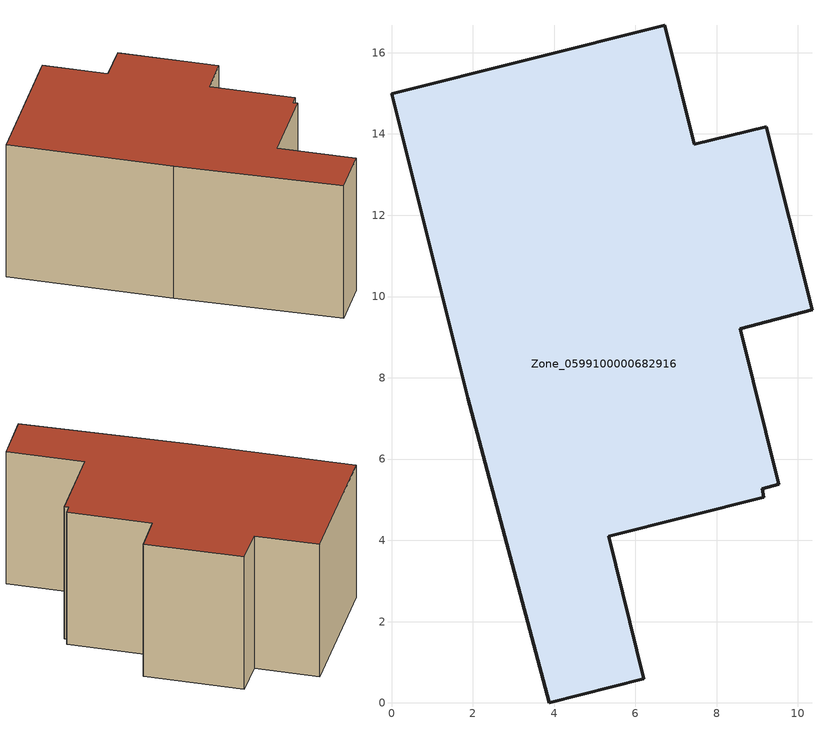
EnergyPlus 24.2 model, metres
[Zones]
Zone_0599100000682916
 floor ground (C_G): 9.16,5.06 5.34,4.1 6.21,0.59 3.88,0 1.87,7.51 0,14.99 6.72,16.68 7.45,13.74 9.22,14.17 10.35,9.67 8.58,9.2 9.53,5.38 9.12,5.26 z0
 wall outside (C_F): 10.35,9.67 9.22,14.17 7.45,13.74 6.72,16.68 0,14.99 1.87,7.51 3.88,0 6.21,0.59 5.34,4.1 9.16,5.06 9.12,5.26 9.53,5.38 8.58,9.2 10.35,9.67 z0:6.95
 roof outside (C_R): 5.34,4.1 9.16,5.06 9.12,5.26 9.53,5.38 8.58,9.2 10.35,9.67 9.22,14.17 7.45,13.74 6.72,16.68 0,14.99 1.87,7.51 3.88,0 6.21,0.59 z6.95
[BUILDING]
Pand.0599100000682916: North Axis=0; Terrain=City; Loads Convergence Tolerance Value=0.04; Temperature Convergence Tolerance Value=0.4; Solar Distribution=FullExterior; Maximum Number of Warmup Days=25; Minimum Number of Warmup Days=1
[Site:Location]
Rotterdam.The.Hague.AP_ZH_NLD Design_Conditions: Latitude=51.96; Longitude=4.45; Time Zone=1; Elevation=-4.5
[SITE:GROUNDTEMPERATURE:BUILDINGSURFACE]
18, 18, 18, 18, 18, 18, 18, 18, 18, 18, 18, 18
[MATERIAL] Thermal Absorptance=0.9; Solar Absorptance=0.7; Visible Absorptance=0.7
Name | Roughness | Thickness | Conductivity | Density | Specific Heat
G.TC.1946-1964 | MediumSmooth | 0.15 | 1 | 540 | 1210
F.TC.1946-1964 | Rough | 0.3 | 0.857143 | 1920 | 840
R.TC.1946-1964 | MediumRough | 0.2 | 0.235294 | 1500 | 1000
[CONSTRUCTION]
C_G: G.TC.1946-1964
C_F: F.TC.1946-1964
C_R: R.TC.1946-1964
[ZONE]
Zone_0599100000682916: Type=1; Multiplier=1; Ceiling Height=Autocalculate; Volume=Autocalculate; Floor Area=autocalculate; Part of Total Floor Area=Yes
[ZONEINFILTRATION:DESIGNFLOWRATE]
Infil_Zone_0599100000682916: Zone or ZoneList or Space or SpaceList=Zone_0599100000682916; Schedule=AlwaysOn; Design Flow Rate Calculation Method=Flow/Area; Flow Rate per Floor Area=0.003; Constant Term Coefficient=1; Temperature Term Coefficient=0; Velocity Term Coefficient=0; Velocity Squared Term Coefficient=0
[HVACTEMPLATE:ZONE:IDEALLOADSAIRSYSTEM]
Zone_0599100000682916: Maximum Heating Supply Air Temperature=50; Minimum Cooling Supply Air Temperature=13; Maximum Heating Supply Air Humidity Ratio=0.0156; Minimum Cooling Supply Air Humidity Ratio=0.0077; Heating Limit=NoLimit; Cooling Limit=NoLimit; Dehumidification Control Type=ConstantSensibleHeatRatio; Cooling Sensible Heat Ratio=0.7; Dehumidification Setpoint=60; Humidification Control Type=None; Humidification Setpoint=30; Outdoor Air Method=None; Outdoor Air Flow Rate per Person=0.00944; Outdoor Air Flow Rate per Zone Floor Area=0; Outdoor Air Flow Rate per Zone=0; Demand Controlled Ventilation Type=None; Outdoor Air Economizer Type=NoEconomizer; Heat Recovery Type=None; Sensible Heat Recovery Effectiveness=0.7; Latent Heat Recovery Effectiveness=0.65
[ZONECONTROL:THERMOSTAT]
ThermostatControl_Zone_0599100000682916: Zone or ZoneList=Zone_0599100000682916; Control Type Schedule=DualSetpointControlType; Control 1=Thermostat_Zone_0599100000682916; Temperature Difference Between Cutout And Setpoint=0
[THERMOSTATSETPOINT:DUALSETPOINT]
Thermostat_Zone_0599100000682916: Heating Setpoint Temperature Schedule=HeatingSetpoint_Zone_0599100000682916; Cooling Setpoint Temperature Schedule=CoolingSetpoint_Zone_0599100000682916
[SCHEDULE:COMPACT]
HeatingSetpoint_Zone_0599100000682916: Through: 12/31, For: AllDays, Until: 24:00, 21
CoolingSetpoint_Zone_0599100000682916: Through: 12/31, For: AllDays, Until: 24:00, 24
DualSetpointControlType: Through: 12/31, For: AllDays, Until: 24:00, 4
AlwaysOn: Through: 12/31, For: AllDays, Until: 24:00, 1
